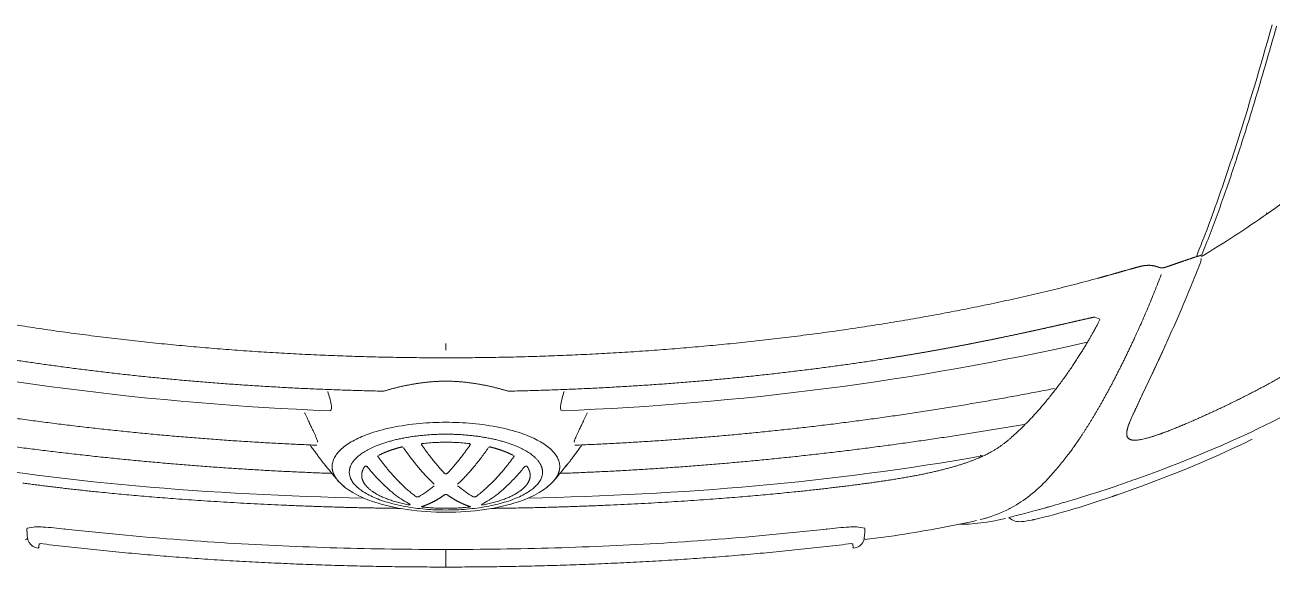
# Model space of a CAD drawing. Extents: x -1439 to 34962, y -872 to 8330.
# Drawn here: x 5454.7 to 5534.8, y 3294.4 to 3329.2 of the extents above; entities that cross this region are included whole.
import ezdxf

# ---------------------------------------------------------------- set-up
doc = ezdxf.new("R2010")
doc.units = 0
doc.layers.get('0').update_dxf_attribs({"color": 9, "lineweight": 9})
doc.layers.add('04', color=9, linetype='Continuous', lineweight=9)

# ---------------------------------------------------------------- blocks, each defined once
blk = doc.blocks.new('p-araba-passat')
for points in [[(0.02189, 0.26896), (0.02046, 0.26892)], [(0.02454, 0.26893), (0.02455, 0.26906)], [(0.02488, 0.26902), (0.02568, 0.26487)], [(0.0148, 0.26132), (0.01216, 0.26159)], [(0.01505, 0.26079), (0.01474, 0.26083)], [(0.01505, 0.26079), (0.01493, 0.2608)], [(0.04795, 0.22106), (0.04794, 0.22106)], [(0.04729, 0.21448), (0.0473, 0.21447)], [(0.04012, 0.1134), (0.04011, 0.1134)], [(0.03978, 0.1061), (0.03979, 0.1061)], [(0.03981, 0.10652), (0.03979, 0.10652)], [(0.03996, 0.10994), (0.03995, 0.10994)], [(0, 0), (0.00066, 0)], [(0.13906, 0), (0.14317, 0)], [(0, 0), (0.00066, 0)], [(0.13906, 0), (0.14317, 0)], [(0.03978, -0.1061), (0.03979, -0.1061)], [(0.03981, -0.10652), (0.03979, -0.10652)], [(0.03996, -0.10994), (0.03995, -0.10994)], [(0.04012, -0.1134), (0.04011, -0.1134)], [(0.04729, -0.21448), (0.0473, -0.21447)], [(0.04795, -0.22106), (0.04794, -0.22106)], [(0.0148, -0.26132), (0.01216, -0.26159)], [(0.01505, -0.26079), (0.01474, -0.26083)], [(0.01505, -0.26079), (0.01493, -0.2608)], [(0.02189, -0.26896), (0.02046, -0.26892)], [(0.02454, -0.26893), (0.02455, -0.26906)], [(0.02488, -0.26902), (0.02568, -0.26487)], [(0.06003, -0.3084), (0.06005, -0.3084)], [(0.03041, -0.34321), (0.03124, -0.34629)], [(0.05497, -0.38502), (0.06213, -0.39145)], [(0.15909, -0.42), (0.16041, -0.41668)]]:
    blk.add_lwpolyline(points)
at = {"flags": 128}
blk.add_lwpolyline([(0.0178, -0.27045), (0.01866, -0.27767), (0.02012, -0.28791)], dxfattribs=at)
for points, degree in [([(0.1852, 0.41823), (0.16938, 0.36001), (0.15742, 0.30072), (0.14801, 0.24103), (0.14113, 0.18098), (0.13652, 0.12074), (0.13428, 0.06035), (0.13427, 0)], 7), ([(0.10032, 0.07463), (0.1047, 0.18805), (0.11918, 0.30113), (0.14427, 0.41184)], 3), ([(0.07817, 0.08285), (0.07997, 0.12717), (0.0829, 0.17145), (0.08698, 0.21564), (0.09221, 0.25972), (0.09857, 0.30364), (0.10604, 0.34738), (0.11458, 0.39091)], 7), ([(0.06008, 0.07326), (0.0616, 0.1161), (0.06416, 0.1589), (0.06773, 0.20164), (0.0723, 0.24428), (0.07783, 0.2868), (0.08427, 0.32919), (0.09154, 0.37143)], 7), ([(0.04428, 0.05292), (0.04627, 0.15049), (0.05416, 0.24806), (0.07133, 0.34417)], 3), ([(0.13373, 0.28261), (0.12795, 0.2458), (0.12292, 0.20696), (0.11882, 0.16663), (0.11573, 0.12503), (0.11373, 0.08264), (0.11286, 0.03996)], 6), ([(0.11286, 0.03995), (0.11373, 0.08264), (0.11573, 0.12503), (0.11882, 0.16663), (0.12292, 0.20696), (0.12795, 0.2458), (0.13373, 0.28261)], 6), ([(0.01829, 0.26865), (0.01798, 0.26905), (0.01777, 0.26957), (0.01776, 0.27031)], 3), ([(0.02488, 0.26902), (0.02448, 0.26908), (0.02398, 0.26911), (0.02344, 0.26911), (0.02289, 0.26908), (0.02237, 0.26903), (0.02189, 0.26896)], 6), ([(0.02335, 0.26908), (0.02335, 0.26908), (0.02335, 0.26908), (0.02335, 0.26908), (0.02335, 0.26908), (0.02335, 0.26908)], 5), ([(0.02454, 0.26906), (0.02453, 0.26903), (0.02453, 0.26901), (0.02453, 0.26898), (0.02452, 0.26895), (0.02452, 0.26893)], 5), ([(0.02454, 0.26906), (0.02453, 0.26902), (0.02453, 0.26897), (0.02452, 0.26893)], 3), ([(0.02484, 0.26903), (0.02484, 0.26901), (0.02484, 0.26899), (0.02484, 0.26898), (0.02483, 0.26896), (0.02483, 0.26895)], 5), ([(0.02483, 0.26895), (0.02484, 0.26897), (0.02484, 0.269), (0.02484, 0.26903)], 3), ([(0.03763, 0.0294), (0.03837, 0.09092), (0.04104, 0.15099), (0.04544, 0.20455), (0.05043, 0.24652), (0.05387, 0.27168)], 5), ([(0, 0), (-0.00001, 0.06532), (0.00242, 0.13062), (0.00707, 0.19584), (0.01509, 0.26067)], 4), ([(0.0125, 0.26139), (0.01238, 0.26145), (0.01216, 0.26134), (0.01205, 0.26199)], 3), ([(0.01255, 0.26134), (0.01255, 0.26135), (0.01254, 0.26136), (0.01253, 0.26137)], 3), ([(0.01474, 0.26083), (0.01469, 0.26084), (0.01464, 0.26085), (0.0146, 0.26087)], 3), ([(0.01463, 0.26086), (0.01467, 0.26085), (0.0147, 0.26084), (0.01474, 0.26083)], 3), ([(0.01474, 0.26083), (0.01477, 0.26083), (0.01482, 0.26082), (0.01488, 0.26081), (0.01496, 0.2608), (0.01505, 0.26079)], 5), ([(0.01474, 0.26083), (0.01485, 0.26082), (0.01495, 0.2608), (0.01505, 0.26079)], 3), ([(0.01482, 0.26131), (0.01481, 0.26131), (0.01481, 0.26131), (0.0148, 0.26132)], 3), ([(0.02439, 0.24467), (0.02431, 0.24468), (0.02444, 0.24469), (0.02469, 0.24469)], 3), ([(0.02469, 0.24469), (0.02444, 0.24469), (0.02431, 0.24468), (0.02439, 0.24467)], 3), ([(0.04794, 0.22107), (0.04794, 0.22107), (0.04794, 0.22107), (0.04794, 0.22107), (0.04794, 0.22107), (0.04795, 0.22107), (0.04795, 0.22107), (0.04795, 0.22107)], 7), ([(0.04799, 0.22155), (0.04799, 0.22155), (0.04799, 0.22155), (0.048, 0.22155)], 3), ([(0.04799, 0.22155), (0.04799, 0.22155), (0.04799, 0.22155), (0.04799, 0.22155), (0.04799, 0.22155), (0.048, 0.22155), (0.048, 0.22155), (0.048, 0.22155)], 7), ([(0.0481, 0.22266), (0.0481, 0.22266), (0.04811, 0.22266), (0.04811, 0.22266)], 3), ([(0.0481, 0.22266), (0.0481, 0.22266), (0.0481, 0.22266), (0.0481, 0.22266), (0.04811, 0.22266), (0.04811, 0.22266), (0.04811, 0.22266), (0.04811, 0.22266)], 7), ([(0.04816, 0.22314), (0.04816, 0.22314), (0.04815, 0.22314), (0.04815, 0.22314)], 3), ([(0.04815, 0.22314), (0.04815, 0.22314), (0.04815, 0.22314), (0.04815, 0.22314), (0.04815, 0.22314), (0.04816, 0.22314), (0.04816, 0.22314), (0.04816, 0.22314)], 7), ([(0.04724, 0.21398), (0.04724, 0.21398), (0.04725, 0.21398), (0.04725, 0.21397)], 3), ([(0.04724, 0.21397), (0.04724, 0.21397), (0.04724, 0.21397), (0.04724, 0.21397), (0.04725, 0.21397), (0.04725, 0.21397), (0.04725, 0.21397), (0.04725, 0.21397)], 7), ([(0.0473, 0.21447), (0.0473, 0.21447), (0.04729, 0.21447), (0.04729, 0.21447)], 3), ([(0.04729, 0.21446), (0.04729, 0.21446), (0.04729, 0.21446), (0.04729, 0.21446), (0.04729, 0.21446), (0.0473, 0.21446), (0.0473, 0.21446), (0.0473, 0.21446)], 7), ([(0.04535, 0.19318), (0.04536, 0.19318), (0.04537, 0.19318)], 2), ([(0.04537, 0.19318), (0.04536, 0.19318), (0.04535, 0.19318)], 2), ([(0.04012, 0.1134), (0.04012, 0.1134), (0.04012, 0.1134), (0.04012, 0.1134), (0.04012, 0.1134), (0.04011, 0.1134), (0.04011, 0.1134), (0.04011, 0.11339)], 7), ([(0.04015, 0.11414), (0.04015, 0.11414), (0.04015, 0.11414), (0.04016, 0.11414)], 3), ([(0.04015, 0.11414), (0.04015, 0.11414), (0.04015, 0.11414), (0.04015, 0.11414), (0.04015, 0.11414), (0.04016, 0.11414), (0.04016, 0.11414), (0.04016, 0.11414)], 7), ([(0.04018, 0.11463), (0.04018, 0.11463), (0.04017, 0.11463), (0.04017, 0.11463)], 3), ([(0.04017, 0.11463), (0.04017, 0.11463), (0.04017, 0.11463), (0.04018, 0.11463), (0.04018, 0.11463), (0.04018, 0.11463), (0.04018, 0.11463), (0.04018, 0.11463)], 7), ([(0.03975, 0.10561), (0.03976, 0.10561), (0.03976, 0.10561), (0.03977, 0.10561)], 3), ([(0.03977, 0.1056), (0.03977, 0.1056), (0.03976, 0.1056), (0.03976, 0.1056), (0.03976, 0.1056), (0.03976, 0.1056), (0.03976, 0.1056), (0.03975, 0.1056)], 7), ([(0.03979, 0.1061), (0.03979, 0.1061), (0.03978, 0.1061), (0.03978, 0.1061)], 3), ([(0.03979, 0.1061), (0.03979, 0.1061), (0.03979, 0.1061), (0.03978, 0.1061), (0.03978, 0.1061), (0.03978, 0.1061), (0.03978, 0.1061), (0.03978, 0.1061)], 7), ([(0.03981, 0.10652), (0.03981, 0.10652), (0.0398, 0.10652), (0.0398, 0.10652), (0.0398, 0.10652), (0.0398, 0.10652), (0.0398, 0.10652), (0.03979, 0.10652)], 7), ([(0.03995, 0.10994), (0.03995, 0.10994), (0.03995, 0.10995), (0.03996, 0.10995), (0.03996, 0.10995), (0.03996, 0.10995), (0.03996, 0.10995), (0.03996, 0.10995)], 7), ([(0.06447, 0.07311), (0.06296, 0.07311), (0.06145, 0.07287), (0.05995, 0.07241), (0.05846, 0.07172), (0.05699, 0.07081), (0.05554, 0.06967), (0.05412, 0.06832), (0.05274, 0.06675), (0.0514, 0.06498)], 9), ([(0.05543, 0.06934), (0.05904, 0.07243), (0.06272, 0.07547), (0.06645, 0.07844)], 3), ([(0.06091, 0.06206), (0.0608, 0.06205), (0.0607, 0.06205), (0.06059, 0.06205)], 3), ([(0.06059, 0.06205), (0.06065, 0.06205), (0.06072, 0.06205), (0.06078, 0.06206), (0.06085, 0.06206), (0.06091, 0.06206)], 5), ([(0.06091, 0.06206), (0.06855, 0.06205), (0.07621, 0.05441), (0.08225, 0.03901), (0.08523, 0.01949), (0.08524, 0)], 5), ([(0.05851, 0.05409), (0.05389, 0.0539), (0.0493, 0.05049), (0.04518, 0.04386), (0.04198, 0.03471), (0.03991, 0.02415)], 5), ([(0.06453, 0.05212), (0.06336, 0.05295), (0.06216, 0.05357), (0.06095, 0.05397), (0.05973, 0.05414), (0.05851, 0.05409)], 5), ([(0.05851, 0.05409), (0.05863, 0.0541), (0.05876, 0.0541), (0.05888, 0.0541)], 3), ([(0.07094, 0.04371), (0.06705, 0.04088), (0.0634, 0.03803), (0.05999, 0.03516), (0.05684, 0.03228), (0.05396, 0.02939)], 5), ([(0.05667, 0.04376), (0.05651, 0.0436), (0.05634, 0.04345), (0.05618, 0.0433)], 3), ([(0.07145, 0.0436), (0.07138, 0.04372), (0.07129, 0.04381), (0.07118, 0.04383), (0.07106, 0.0438), (0.07094, 0.04371)], 5), ([(0.0717, 0.0431), (0.07298, 0.04069), (0.07418, 0.03799), (0.07527, 0.03499), (0.07623, 0.03175), (0.07706, 0.0283)], 5), ([(0.11286, 0.03996), (0.11513, 0.03261), (0.11694, 0.02478), (0.11845, 0.01669), (0.11927, 0.00834), (0.11927, 0)], 5), ([(0.05396, 0.02939), (0.05413, 0.02956), (0.0543, 0.02973), (0.05447, 0.0299)], 3), ([(0.07706, 0.0283), (0.07708, 0.02816), (0.07705, 0.02797), (0.07696, 0.02779), (0.07685, 0.02765), (0.07674, 0.02758)], 5), ([(0.07707, 0.0282), (0.07707, 0.02823), (0.07707, 0.02827), (0.07706, 0.0283)], 3), ([(0.04527, 0.01933), (0.04514, 0.01914), (0.04501, 0.01873), (0.04495, 0.01812), (0.04501, 0.0177), (0.04512, 0.01751)], 5), ([(0.04512, 0.01751), (0.04703, 0.01418), (0.0494, 0.01083), (0.05221, 0.00747)], 3), ([(0.03877, 0.01562), (0.03873, 0.01575), (0.03867, 0.01576), (0.0386, 0.01558), (0.03854, 0.01529), (0.0385, 0.01496)], 5), ([(0.04632, 0.00091), (0.04422, 0.00389), (0.0424, 0.00685), (0.04089, 0.0098), (0.03968, 0.01272), (0.03877, 0.01562)], 5), ([(0.05487, 0.00928), (0.0543, 0.00868), (0.05373, 0.00807), (0.05316, 0.00747)], 3), ([(0.0575, 0.01189), (0.05662, 0.01102), (0.05575, 0.01015), (0.05487, 0.00928)], 3), ([(0.05976, 0.01401), (0.059, 0.0133), (0.05825, 0.0126), (0.0575, 0.01189)], 3), ([(0.07848, 0.01562), (0.07429, 0.01272), (0.07035, 0.0098), (0.06667, 0.00685), (0.06326, 0.00389), (0.06013, 0.00091)], 5), ([(0.07926, 0.01496), (0.07923, 0.01529), (0.0791, 0.01558), (0.0789, 0.01576), (0.07868, 0.01575), (0.07848, 0.01562)], 5), ([(0.07894, 0.01515), (0.07893, 0.01515), (0.07892, 0.01514), (0.07891, 0.01514)], 3), ([(0.00066, 0), (0.00063, 0), (0.00083, 0), (0.0011, 0)], 3), ([(0.00893, 0), (0.00872, 0), (0.00852, 0), (0.00835, 0), (0.00819, 0), (0.00805, 0)], 5), ([(0.03767, 0), (0.03767, 0.00056), (0.03768, 0.00112), (0.03768, 0.00169)], 3), ([(0.04651, 0), (0.04651, 0.00023), (0.04649, 0.00047), (0.04645, 0.00067), (0.04639, 0.00082), (0.04632, 0.00091)], 5), ([(0.06013, 0.00091), (0.06003, 0.00082), (0.05994, 0.00067), (0.05988, 0.00047), (0.05984, 0.00023), (0.05984, 0)], 5), ([(0.08008, 0.00169), (0.08008, 0.00113), (0.08008, 0.00056), (0.08009, 0)], 3), ([(0, 0), (-0.00001, -0.06532), (0.00242, -0.13062), (0.00707, -0.19584), (0.01509, -0.26067)], 4), ([(0.00066, 0), (0.00063, 0), (0.00083, 0), (0.0011, 0)], 3), ([(0.00066, 0), (0.00087, 0), (0.00157, 0), (0.00317, 0), (0.00478, 0), (0.00665, 0)], 5), ([(0.00066, 0), (0.00087, 0), (0.00157, 0), (0.00317, 0), (0.00478, 0), (0.00665, 0)], 5), ([(0.00665, 0), (0.00896, 0), (0.01127, 0)], 2), ([(0.00665, 0), (0.00896, 0), (0.01127, 0)], 2), ([(0.00893, 0), (0.00872, 0), (0.00852, 0), (0.00835, 0), (0.00819, 0), (0.00805, 0)], 5), ([(0.03767, 0), (0.03767, -0.00056), (0.03768, -0.00112), (0.03768, -0.00169)], 3), ([(0.04632, -0.00091), (0.04422, -0.00389), (0.0424, -0.00685), (0.04089, -0.0098), (0.03968, -0.01272), (0.03877, -0.01562)], 5), ([(0.04512, -0.01751), (0.04703, -0.01418), (0.0494, -0.01083), (0.05221, -0.00747)], 3), ([(0.04651, 0), (0.04651, -0.00023), (0.04649, -0.00047), (0.04645, -0.00067), (0.04639, -0.00082), (0.04632, -0.00091)], 5), ([(0.05487, -0.00928), (0.0543, -0.00868), (0.05373, -0.00807), (0.05316, -0.00747)], 3), ([(0.06013, -0.00091), (0.06003, -0.00082), (0.05994, -0.00067), (0.05988, -0.00047), (0.05984, -0.00023), (0.05984, 0)], 5), ([(0.07848, -0.01562), (0.07429, -0.01272), (0.07035, -0.0098), (0.06667, -0.00685), (0.06326, -0.00389), (0.06013, -0.00091)], 5), ([(0.06091, -0.06206), (0.06855, -0.06205), (0.07621, -0.05441), (0.08225, -0.03901), (0.08523, -0.01949), (0.08524, 0)], 5), ([(0.08008, -0.00169), (0.08008, -0.00113), (0.08008, -0.00056), (0.08009, 0)], 3), ([(0.11286, -0.03996), (0.11513, -0.03261), (0.11694, -0.02478), (0.11845, -0.01669), (0.11927, -0.00834), (0.11927, 0)], 5), ([(0.1852, -0.41823), (0.16938, -0.36001), (0.15742, -0.30072), (0.14801, -0.24103), (0.14113, -0.18098), (0.13652, -0.12074), (0.13428, -0.06035), (0.13427, 0)], 7), ([(0.14336, 0), (0.14248, 0), (0.14161, 0), (0.14075, 0), (0.1399, 0), (0.13906, 0)], 5), ([(0.14336, 0), (0.14248, 0), (0.14161, 0), (0.14075, 0), (0.1399, 0), (0.13906, 0)], 5), ([(0.03877, -0.01562), (0.03873, -0.01575), (0.03867, -0.01576), (0.0386, -0.01558), (0.03854, -0.01529), (0.0385, -0.01496)], 5), ([(0.0575, -0.01189), (0.05662, -0.01102), (0.05575, -0.01015), (0.05487, -0.00928)], 3), ([(0.05976, -0.01401), (0.059, -0.0133), (0.05825, -0.0126), (0.0575, -0.01189)], 3), ([(0.07926, -0.01496), (0.07923, -0.01529), (0.0791, -0.01558), (0.0789, -0.01576), (0.07868, -0.01575), (0.07848, -0.01562)], 5), ([(0.07894, -0.01515), (0.07893, -0.01515), (0.07892, -0.01514), (0.07891, -0.01514)], 3), ([(0.04527, -0.01933), (0.04514, -0.01914), (0.04501, -0.01873), (0.04495, -0.01812), (0.04501, -0.0177), (0.04512, -0.01751)], 5), ([(0.03763, -0.0294), (0.03837, -0.09092), (0.04104, -0.15099), (0.04544, -0.20455), (0.05043, -0.24652), (0.05387, -0.27168)], 5), ([(0.05851, -0.05409), (0.05389, -0.0539), (0.0493, -0.05049), (0.04518, -0.04386), (0.04198, -0.03471), (0.03991, -0.02415)], 5), ([(0.07094, -0.04371), (0.06705, -0.04089), (0.0634, -0.03803), (0.05999, -0.03516), (0.05684, -0.03228), (0.05396, -0.02939)], 5), ([(0.05396, -0.02939), (0.05413, -0.02956), (0.0543, -0.02973), (0.05447, -0.0299)], 3), ([(0.0717, -0.0431), (0.07298, -0.04069), (0.07418, -0.03799), (0.07527, -0.03499), (0.07623, -0.03175), (0.07706, -0.0283)], 5), ([(0.07706, -0.0283), (0.07708, -0.02816), (0.07705, -0.02797), (0.07696, -0.02779), (0.07685, -0.02765), (0.07674, -0.02758)], 5), ([(0.07707, -0.0282), (0.07707, -0.02823), (0.07707, -0.02827), (0.07706, -0.0283)], 3), ([(0.11286, -0.03995), (0.11373, -0.08264), (0.11573, -0.12503), (0.11882, -0.16663), (0.12292, -0.20696), (0.12795, -0.2458), (0.13373, -0.28261)], 6), ([(0.13373, -0.28261), (0.12795, -0.2458), (0.12292, -0.20696), (0.11882, -0.16663), (0.11573, -0.12503), (0.11373, -0.08264), (0.11286, -0.03996)], 6), ([(0.05667, -0.04376), (0.05651, -0.0436), (0.05634, -0.04345), (0.05618, -0.0433)], 3), ([(0.07145, -0.0436), (0.07138, -0.04372), (0.07129, -0.04381), (0.07118, -0.04383), (0.07106, -0.0438), (0.07094, -0.04371)], 5), ([(0.04428, -0.05292), (0.04627, -0.15049), (0.05416, -0.24806), (0.07133, -0.34417)], 3), ([(0.06453, -0.05212), (0.06336, -0.05295), (0.06216, -0.05357), (0.06095, -0.05397), (0.05973, -0.05414), (0.05851, -0.05409)], 5), ([(0.05851, -0.05409), (0.05863, -0.0541), (0.05876, -0.0541), (0.05888, -0.0541)], 3), ([(0.06091, -0.06206), (0.0608, -0.06205), (0.0607, -0.06205), (0.06059, -0.06205)], 3), ([(0.06059, -0.06205), (0.06065, -0.06205), (0.06072, -0.06205), (0.06078, -0.06206), (0.06085, -0.06206), (0.06091, -0.06206)], 5), ([(0.06447, -0.07311), (0.06296, -0.07311), (0.06145, -0.07287), (0.05995, -0.07241), (0.05846, -0.07172), (0.05699, -0.07081), (0.05554, -0.06967), (0.05412, -0.06832), (0.05274, -0.06675), (0.0514, -0.06498)], 9), ([(0.05543, -0.06934), (0.05904, -0.07243), (0.06272, -0.07547), (0.06645, -0.07844)], 3), ([(0.06008, -0.07326), (0.0616, -0.1161), (0.06416, -0.1589), (0.06773, -0.20164), (0.0723, -0.24428), (0.07783, -0.2868), (0.08427, -0.32919), (0.09154, -0.37143)], 7), ([(0.10032, -0.07463), (0.1047, -0.18805), (0.11918, -0.30113), (0.14427, -0.41184)], 3), ([(0.07817, -0.08285), (0.07997, -0.12717), (0.0829, -0.17145), (0.08698, -0.21564), (0.09221, -0.25972), (0.09857, -0.30364), (0.10604, -0.34738), (0.11458, -0.39091)], 7), ([(0.03977, -0.1056), (0.03977, -0.1056), (0.03976, -0.1056), (0.03976, -0.1056), (0.03976, -0.1056), (0.03976, -0.1056), (0.03976, -0.1056), (0.03975, -0.1056)], 7), ([(0.03975, -0.10561), (0.03976, -0.10561), (0.03976, -0.10561), (0.03977, -0.10561)], 3), ([(0.03979, -0.1061), (0.03979, -0.1061), (0.03978, -0.1061), (0.03978, -0.1061)], 3), ([(0.03979, -0.1061), (0.03979, -0.1061), (0.03979, -0.1061), (0.03978, -0.1061), (0.03978, -0.1061), (0.03978, -0.1061), (0.03978, -0.1061), (0.03978, -0.1061)], 7), ([(0.03981, -0.10652), (0.03981, -0.10652), (0.0398, -0.10652), (0.0398, -0.10652), (0.0398, -0.10652), (0.0398, -0.10652), (0.0398, -0.10652), (0.03979, -0.10652)], 7), ([(0.03995, -0.10994), (0.03995, -0.10995), (0.03995, -0.10995), (0.03996, -0.10995), (0.03996, -0.10995), (0.03996, -0.10995), (0.03996, -0.10995), (0.03996, -0.10995)], 7), ([(0.04012, -0.1134), (0.04012, -0.1134), (0.04012, -0.1134), (0.04012, -0.1134), (0.04012, -0.1134), (0.04011, -0.1134), (0.04011, -0.1134), (0.04011, -0.1134)], 7), ([(0.04015, -0.11414), (0.04015, -0.11414), (0.04015, -0.11414), (0.04016, -0.11414)], 3), ([(0.04015, -0.11414), (0.04015, -0.11414), (0.04015, -0.11414), (0.04015, -0.11414), (0.04015, -0.11414), (0.04016, -0.11414), (0.04016, -0.11414), (0.04016, -0.11414)], 7), ([(0.04018, -0.11463), (0.04018, -0.11463), (0.04017, -0.11463), (0.04017, -0.11463)], 3), ([(0.04017, -0.11463), (0.04017, -0.11463), (0.04017, -0.11463), (0.04018, -0.11463), (0.04018, -0.11463), (0.04018, -0.11463), (0.04018, -0.11463), (0.04018, -0.11463)], 7), ([(0.04535, -0.19318), (0.04536, -0.19318), (0.04537, -0.19318)], 2), ([(0.04537, -0.19318), (0.04536, -0.19318), (0.04535, -0.19318)], 2), ([(0.04724, -0.21398), (0.04724, -0.21398), (0.04725, -0.21398), (0.04725, -0.21397)], 3), ([(0.04724, -0.21397), (0.04724, -0.21397), (0.04724, -0.21397), (0.04724, -0.21397), (0.04725, -0.21397), (0.04725, -0.21397), (0.04725, -0.21397), (0.04725, -0.21397)], 7), ([(0.04729, -0.21446), (0.04729, -0.21446), (0.04729, -0.21446), (0.04729, -0.21446), (0.04729, -0.21446), (0.0473, -0.21446), (0.0473, -0.21446), (0.0473, -0.21446)], 7), ([(0.0473, -0.21447), (0.0473, -0.21447), (0.04729, -0.21447), (0.04729, -0.21447)], 3), ([(0.04794, -0.22107), (0.04794, -0.22107), (0.04794, -0.22107), (0.04794, -0.22107), (0.04794, -0.22107), (0.04795, -0.22107), (0.04795, -0.22107), (0.04795, -0.22107)], 7), ([(0.04799, -0.22155), (0.04799, -0.22155), (0.04799, -0.22155), (0.048, -0.22155)], 3), ([(0.04799, -0.22155), (0.04799, -0.22155), (0.04799, -0.22155), (0.04799, -0.22155), (0.04799, -0.22155), (0.048, -0.22155), (0.048, -0.22155), (0.048, -0.22155)], 7), ([(0.0481, -0.22266), (0.0481, -0.22266), (0.04811, -0.22266), (0.04811, -0.22266)], 3), ([(0.0481, -0.22266), (0.0481, -0.22266), (0.0481, -0.22266), (0.0481, -0.22266), (0.04811, -0.22266), (0.04811, -0.22266), (0.04811, -0.22266), (0.04811, -0.22266)], 7), ([(0.04816, -0.22314), (0.04816, -0.22314), (0.04815, -0.22314), (0.04815, -0.22314)], 3), ([(0.04815, -0.22314), (0.04815, -0.22314), (0.04815, -0.22314), (0.04815, -0.22314), (0.04815, -0.22314), (0.04816, -0.22314), (0.04816, -0.22314), (0.04816, -0.22314)], 7), ([(0.02439, -0.24467), (0.02431, -0.24468), (0.02444, -0.24469), (0.02469, -0.24469)], 3), ([(0.02469, -0.24469), (0.02444, -0.24469), (0.02431, -0.24468), (0.02439, -0.24467)], 3), ([(0.0125, -0.26139), (0.01238, -0.26145), (0.01216, -0.26134), (0.01205, -0.26199)], 3), ([(0.01255, -0.26134), (0.01255, -0.26135), (0.01254, -0.26136), (0.01253, -0.26137)], 3), ([(0.01474, -0.26083), (0.01469, -0.26084), (0.01464, -0.26085), (0.0146, -0.26087)], 3), ([(0.01463, -0.26086), (0.01467, -0.26085), (0.0147, -0.26084), (0.01474, -0.26083)], 3), ([(0.01474, -0.26083), (0.01477, -0.26083), (0.01482, -0.26082), (0.01488, -0.26081), (0.01496, -0.2608), (0.01505, -0.26079)], 5), ([(0.01474, -0.26083), (0.01485, -0.26082), (0.01495, -0.2608), (0.01505, -0.26079)], 3), ([(0.01482, -0.26131), (0.01481, -0.26131), (0.01481, -0.26131), (0.0148, -0.26132)], 3), ([(0.01829, -0.26865), (0.01798, -0.26905), (0.01777, -0.26957), (0.01776, -0.27031)], 3), ([(0.02488, -0.26902), (0.02448, -0.26908), (0.02398, -0.26911), (0.02344, -0.26911), (0.02289, -0.26908), (0.02237, -0.26903), (0.02189, -0.26896)], 6), ([(0.02335, -0.26908), (0.02335, -0.26908), (0.02335, -0.26908), (0.02335, -0.26908), (0.02335, -0.26908), (0.02335, -0.26908)], 5), ([(0.02454, -0.26906), (0.02453, -0.26903), (0.02453, -0.26901), (0.02453, -0.26898), (0.02452, -0.26895), (0.02452, -0.26893)], 5), ([(0.02454, -0.26906), (0.02453, -0.26902), (0.02453, -0.26897), (0.02452, -0.26893)], 3), ([(0.02484, -0.26903), (0.02484, -0.26901), (0.02484, -0.26899), (0.02484, -0.26898), (0.02483, -0.26896), (0.02483, -0.26895)], 5), ([(0.02483, -0.26895), (0.02484, -0.26897), (0.02484, -0.269), (0.02484, -0.26903)], 3), ([(0.05388, -0.27168), (0.05681, -0.2931), (0.05997, -0.31251), (0.06455, -0.33103), (0.06944, -0.34553), (0.07535, -0.35415), (0.08261, -0.36253)], 6), ([(0.0201, -0.28791), (0.02283, -0.30563), (0.02597, -0.32336), (0.02982, -0.34068)], 3), ([(0.13373, -0.28261), (0.13491, -0.29008), (0.13613, -0.29755), (0.13739, -0.30498), (0.13869, -0.31239), (0.14003, -0.31977)], 5), ([(0.05993, -0.30784), (0.05993, -0.30784), (0.05992, -0.30784), (0.05992, -0.30784), (0.05992, -0.30784), (0.05991, -0.30785)], 5), ([(0.05992, -0.30786), (0.05992, -0.30786), (0.05993, -0.30785), (0.05993, -0.30785)], 3), ([(0.06004, -0.30835), (0.06003, -0.30835), (0.06003, -0.30835), (0.06003, -0.30835), (0.06002, -0.30835), (0.06002, -0.30835)], 5), ([(0.06004, -0.30836), (0.06003, -0.30836), (0.06003, -0.30836), (0.06002, -0.30836)], 3), ([(0.14969, -0.36835), (0.1476, -0.35861), (0.14559, -0.34891), (0.14366, -0.33923), (0.14181, -0.32952), (0.14003, -0.31977)], 5), ([(0.14003, -0.31977), (0.1413, -0.32673), (0.14261, -0.33368), (0.14395, -0.34061), (0.14533, -0.34753), (0.14674, -0.35446), (0.1482, -0.36139), (0.14969, -0.36835)], 7), ([(0.06356, -0.32304), (0.06355, -0.32304), (0.06355, -0.32305), (0.06354, -0.32305), (0.06353, -0.32305)], 4), ([(0.02727, -0.32866), (0.02754, -0.33853), (0.02844, -0.34819), (0.03124, -0.35939)], 3), ([(0.03137, -0.34655), (0.03131, -0.34647), (0.03126, -0.34636), (0.03122, -0.34625), (0.0312, -0.34613), (0.03117, -0.34601)], 5), ([(0.03137, -0.34655), (0.03131, -0.34647), (0.03126, -0.34636), (0.03122, -0.34625), (0.0312, -0.34613), (0.03117, -0.34601)], 5), ([(0.03124, -0.34629), (0.03276, -0.35158), (0.0348, -0.35684), (0.03756, -0.36212)], 3), ([(0.03179, -0.36162), (0.02948, -0.3642), (0.02888, -0.36692), (0.02916, -0.36964)], 3), ([(0.03183, -0.36145), (0.03197, -0.36204), (0.03211, -0.36263), (0.03224, -0.36322)], 3), ([(0.03224, -0.36322), (0.03426, -0.37136), (0.03642, -0.37947), (0.03872, -0.38754)], 3), ([(0.03787, -0.36243), (0.03771, -0.36235), (0.03758, -0.36222), (0.0375, -0.36204), (0.03746, -0.36183), (0.03743, -0.36163)], 5), ([(0.03787, -0.36243), (0.03771, -0.36235), (0.03758, -0.36222), (0.0375, -0.36204), (0.03746, -0.36183), (0.03743, -0.36163)], 5), ([(0.03756, -0.36212), (0.04159, -0.3698), (0.04717, -0.37748), (0.05497, -0.38502)], 3), ([(0.08261, -0.36253), (0.09055, -0.37173), (0.10508, -0.38653), (0.1248, -0.40117), (0.14478, -0.41251), (0.15238, -0.41665)], 5), ([(0.14969, -0.36835), (0.15102, -0.3746), (0.15239, -0.38086), (0.15378, -0.38714), (0.15519, -0.39343), (0.15662, -0.39974), (0.15806, -0.40605), (0.1595, -0.41236)], 7), ([(0.1595, -0.41236), (0.15749, -0.40353), (0.15547, -0.39469), (0.15349, -0.38587), (0.15156, -0.3771), (0.14969, -0.36835)], 5), ([(0.02916, -0.36963), (0.02932, -0.37197), (0.02971, -0.37444), (0.03029, -0.377)], 3), ([(0.03016, -0.37636), (0.03021, -0.37665), (0.03028, -0.37694), (0.03034, -0.37723), (0.03041, -0.37752), (0.03048, -0.3778), (0.03055, -0.37808)], 6), ([(0.03022, -0.37662), (0.03032, -0.37711), (0.03044, -0.37759), (0.03055, -0.37808)], 3), ([(0.03034, -0.37723), (0.03432, -0.39457), (0.03985, -0.4121), (0.0457, -0.42932)], 3), ([(0.0547, -0.38423), (0.05469, -0.38422), (0.05469, -0.38421), (0.05468, -0.38421)], 3), ([(0.14624, -0.44192), (0.12905, -0.43395), (0.11286, -0.42571), (0.09769, -0.41724), (0.08386, -0.4085), (0.07202, -0.39951)], 5), ([(0.1595, -0.41236), (0.15964, -0.41299), (0.15978, -0.41361), (0.15992, -0.41424), (0.16006, -0.41486), (0.16018, -0.41547), (0.1603, -0.41608), (0.16041, -0.41668)], 7), ([(0.1852, -0.41823), (0.18529, -0.41856), (0.18538, -0.41889), (0.18547, -0.41922)], 3), ([(0.18547, -0.41922), (0.18538, -0.41889), (0.18529, -0.41856), (0.1852, -0.41823)], 3), ([(0.19234, -0.4438), (0.191, -0.43886), (0.18958, -0.43398), (0.18819, -0.42904), (0.18681, -0.42414), (0.18547, -0.41922)], 5), ([(0.04524, -0.4278), (0.04547, -0.42867), (0.04574, -0.42951), (0.04604, -0.43032), (0.04638, -0.43106)], 4), ([(0.04638, -0.43106), (0.04607, -0.43037), (0.04578, -0.42962), (0.04552, -0.42884), (0.0453, -0.42804)], 4), ([(0.0457, -0.42934), (0.05602, -0.45951), (0.06803, -0.4891), (0.08196, -0.5178)], 3), ([(0.09153, -0.47426), (0.08578, -0.46065), (0.08103, -0.44837), (0.07901, -0.43953), (0.07982, -0.43527), (0.08373, -0.43522), (0.09041, -0.43783), (0.09787, -0.44126)], 7), ([(0.14584, -0.46368), (0.13846, -0.46036), (0.13125, -0.45704), (0.12419, -0.45373), (0.11731, -0.45044), (0.1106, -0.44721), (0.10411, -0.44412), (0.09787, -0.44126)], 7), ([(0.19276, -0.45652), (0.19349, -0.45429), (0.19406, -0.45155), (0.19363, -0.44858), (0.19297, -0.44609), (0.19234, -0.4438)], 5), ([(0.19282, -0.46344), (0.19222, -0.4617), (0.19181, -0.46023), (0.19177, -0.45939), (0.19217, -0.45834), (0.19276, -0.45652)], 5), ([(0.19282, -0.46344), (0.19412, -0.46718), (0.1954, -0.47091), (0.19668, -0.47462), (0.19793, -0.4783), (0.19915, -0.48196)], 5), ([(0.15917, -0.59572), (0.14305, -0.57291), (0.12818, -0.54906), (0.11466, -0.52475), (0.10237, -0.49987), (0.09153, -0.47426)], 5), ([(0.19487, -0.48446), (0.19578, -0.48482), (0.19688, -0.48507), (0.19793, -0.48514)], 3), ([(0.19487, -0.48446), (0.19578, -0.48482), (0.19688, -0.48507), (0.19793, -0.48514)], 3), ([(0.20035, -0.4855), (0.19978, -0.48457), (0.19962, -0.48374), (0.19946, -0.48287), (0.19915, -0.48196)], 4), ([(0.19915, -0.48196), (0.1994, -0.48269), (0.19955, -0.48339), (0.19968, -0.48407), (0.19989, -0.48476), (0.20035, -0.4855)], 5), ([(0.19921, -0.48522), (0.20789, -0.49952), (0.21699, -0.51364), (0.22663, -0.5274)], 3), ([(0.22718, -0.5268), (0.22672, -0.52719), (0.22649, -0.52744), (0.22652, -0.52752), (0.22681, -0.52741), (0.22728, -0.52715)], 5), ([(0.22663, -0.5274), (0.24505, -0.55373), (0.2652, -0.57894), (0.28701, -0.60266)], 3)]:
    blk.add_open_spline(points, degree=degree)
for points, degree, knots in [([(0.01204, 0.26193), (0.01263, 0.2648), (0.01575, 0.26829), (0.01732, 0.26861), (0.02046, 0.26892)], 3, [0, 0, 0, 0, 0.310999, 1, 1, 1, 1]), ([(0.02568, 0.26487), (0.02571, 0.26425), (0.02576, 0.26303), (0.02575, 0.26097), (0.02563, 0.2573), (0.02519, 0.25179), (0.02466, 0.24705), (0.02439, 0.24467)], 3, [0, 0, 0, 0, 0.108559, 0.217149, 0.325774, 0.662592, 1, 1, 1, 1]), ([(0.01474, 0.26083), (0.01481, 0.26082), (0.01488, 0.26081), (0.01503, 0.26079), (0.01505, 0.26079)], 3, [0, 0, 0, 0, 0.872199, 1, 1, 1, 1]), ([(0.0148, 0.26132), (0.0148, 0.26132), (0.0148, 0.26132), (0.0148, 0.26132), (0.0148, 0.26132), (0.0148, 0.26132), (0.0148, 0.26132), (0.0148, 0.26132), (0.0148, 0.26132), (0.0148, 0.26132), (0.0148, 0.26132), (0.0148, 0.26132), (0.0148, 0.26132), (0.0148, 0.26132), (0.0148, 0.26132)], 7, [0, 0, 0, 0, 0, 0, 0, 0, 1, 1, 1, 1, 1, 1, 1, 1.000001, 1.000001, 1.000001, 1.000001, 1.000001, 1.000001, 1.000001, 1.000001]), ([(0.02439, 0.24467), (0.02314, 0.23306), (0.02065, 0.20985), (0.01772, 0.17495), (0.01533, 0.14001), (0.0135, 0.10503), (0.01221, 0.07004), (0.01141, 0.03502), (0.01132, 0.01167), (0.01127, 0)], 3, [0, 0, 0, 0, 0.142857, 0.285716, 0.428572, 0.571428, 0.714286, 0.857143, 1, 1, 1, 1]), ([(0.08015, 0.0825), (0.08027, 0.08246), (0.08053, 0.08238), (0.08141, 0.08266), (0.08254, 0.08309), (0.08398, 0.08371), (0.08567, 0.08448), (0.08761, 0.08539), (0.08979, 0.08642), (0.09236, 0.08764), (0.09534, 0.08905), (0.09764, 0.09013), (0.0989, 0.09072), (0.09901, 0.09077)], 3, [0, 0, 0, 0, 0.039438, 0.090358, 0.153748, 0.230034, 0.318741, 0.419315, 0.53112, 0.653483, 0.811857, 0.982329, 1, 1, 1, 1]), ([(0.06436, 0.07675), (0.06477, 0.07709), (0.06568, 0.07783), (0.06722, 0.07906), (0.06901, 0.08045), (0.07105, 0.082), (0.07328, 0.08365), (0.07571, 0.0854), (0.07741, 0.0866), (0.07831, 0.08722)], 3, [0, 0, 0, 0, 0.0971, 0.210163, 0.343668, 0.490565, 0.648748, 0.815893, 1, 1, 1, 1]), ([(0.06447, 0.07311), (0.06544, 0.07303), (0.06738, 0.07288), (0.07026, 0.0717), (0.07309, 0.06982), (0.07581, 0.06719), (0.07842, 0.06387), (0.08089, 0.05988), (0.08318, 0.05526), (0.08634, 0.04742), (0.08981, 0.03501), (0.09196, 0.02038), (0.0928, 0.00854), (0.09288, 0.00285), (0.09292, 0)], 3, [0, 0, 0, 0, 0.065121, 0.130239, 0.195358, 0.260477, 0.325596, 0.390715, 0.455833, 0.520952, 0.686022, 0.851093, 0.925545, 1, 1, 1, 1]), ([(0.11268, 0.07587), (0.10984, 0.07499), (0.10637, 0.07398), (0.10248, 0.07346), (0.10115, 0.07352), (0.10052, 0.07393), (0.10041, 0.07419), (0.10035, 0.07432)], 3, [0, 0, 0, 0, 0.629906, 0.769554, 0.908255, 0.954159, 1, 1, 1, 1]), ([(0.03513, 0), (0.03506, 0.01692), (0.03958, 0.04671), (0.04962, 0.0643), (0.05542, 0.06933)], 3, [0, 0, 0, 0, 0.563624, 1, 1, 1, 1]), ([(0.05688, 0.0612), (0.05603, 0.06076), (0.05431, 0.05988), (0.05182, 0.05767), (0.04944, 0.05484), (0.04719, 0.05136), (0.0451, 0.04729), (0.04319, 0.04266), (0.04149, 0.03753), (0.04002, 0.03197), (0.03879, 0.02603), (0.03781, 0.01979), (0.03711, 0.01333), (0.03667, 0.0067), (0.03662, 0.00223), (0.03659, 0)], 3, [0, 0, 0, 0, 0.076916, 0.15384, 0.230769, 0.307699, 0.38463, 0.46156, 0.538491, 0.615421, 0.692351, 0.769277, 0.846198, 0.923107, 1, 1, 1, 1]), ([(0.06059, 0.06205), (0.05997, 0.062), (0.05873, 0.0619), (0.0575, 0.06143), (0.05688, 0.0612)], 3, [0, 0, 0, 0, 0.499963, 1, 1, 1, 1]), ([(0.04034, 0.02315), (0.04118, 0.02466), (0.04286, 0.0277), (0.0461, 0.03229), (0.04986, 0.03689), (0.05419, 0.04149), (0.05902, 0.04608), (0.0627, 0.04911), (0.06453, 0.05063)], 3, [0, 0, 0, 0, 0.166656, 0.333333, 0.500018, 0.666718, 0.833397, 1, 1, 1, 1]), ([(0.06471, 0.05134), (0.06466, 0.05112), (0.06457, 0.05067), (0.06434, 0.05042), (0.06423, 0.05029)], 3, [0, 0, 0, 0, 0.490904, 1, 1, 1, 1]), ([(0.06453, 0.05212), (0.0646, 0.05203), (0.06473, 0.05187), (0.06472, 0.05151), (0.06471, 0.05134)], 3, [0, 0, 0, 0, 0.529364, 1, 1, 1, 1]), ([(0.07094, 0.04371), (0.07103, 0.04376), (0.07124, 0.04386), (0.07138, 0.04369), (0.07145, 0.0436)], 3, [0, 0, 0, 0, 0.471636, 1, 1, 1, 1]), ([(0.03981, 0.02305), (0.03982, 0.02322), (0.03982, 0.02357), (0.03988, 0.02395), (0.03991, 0.02415)], 3, [0, 0, 0, 0, 0.470583, 1, 1, 1, 1]), ([(0.04527, 0.01933), (0.04591, 0.02018), (0.04714, 0.02181), (0.04852, 0.02345), (0.04918, 0.02423)], 3, [0, 0, 0, 0, 0.520719, 1, 1, 1, 1]), ([(0.04918, 0.02423), (0.04991, 0.02507), (0.05142, 0.02679), (0.0531, 0.02851), (0.05396, 0.02939)], 3, [0, 0, 0, 0, 0.486786, 1, 1, 1, 1]), ([(0.07646, 0.02719), (0.07439, 0.02572), (0.07025, 0.0228), (0.06658, 0.01983), (0.06476, 0.01835)], 3, [0, 0, 0, 0, 0.501941, 1, 1, 1, 1]), ([(0.03999, 0.02275), (0.03995, 0.0227), (0.03985, 0.02259), (0.03983, 0.0229), (0.03981, 0.02305)], 3, [0, 0, 0, 0, 0.509183, 1, 1, 1, 1]), ([(0.04512, 0.01751), (0.04508, 0.0176), (0.04501, 0.01778), (0.04501, 0.0181), (0.04501, 0.01826)], 3, [0, 0, 0, 0, 0.524115, 1, 1, 1, 1]), ([(0.06476, 0.01835), (0.06387, 0.01762), (0.06215, 0.01617), (0.06054, 0.01472), (0.05976, 0.01401)], 3, [0, 0, 0, 0, 0.511616, 1, 1, 1, 1]), ([(0.03768, 0.00169), (0.0377, 0.00288), (0.03775, 0.00526), (0.03788, 0.00761), (0.03795, 0.00879)], 3, [0, 0, 0, 0, 0.499882, 1, 1, 1, 1]), ([(0.03795, 0.00879), (0.03803, 0.00983), (0.03817, 0.01191), (0.03839, 0.01394), (0.0385, 0.01496)], 3, [0, 0, 0, 0, 0.499942, 1, 1, 1, 1]), ([(0.03861, 0.01555), (0.03864, 0.01562), (0.0387, 0.01576), (0.03875, 0.01566), (0.03877, 0.01562)], 3, [0, 0, 0, 0, 0.515181, 1, 1, 1, 1]), ([(0.07893, 0.01564), (0.07901, 0.01557), (0.07917, 0.01542), (0.07923, 0.01512), (0.07926, 0.01496)], 3, [0, 0, 0, 0, 0.475294, 1, 1, 1, 1]), ([(0.07926, 0.01496), (0.07941, 0.01354), (0.07971, 0.01071), (0.07986, 0.0078), (0.07994, 0.00635)], 3, [0, 0, 0, 0, 0.500084, 1, 1, 1, 1]), ([(0, 0), (0, 0), (0, 0), (0, 0), (0, 0), (0, 0), (0, 0), (0, 0), (0, 0), (0, 0), (0, 0)], 5, [0, 0, 0, 0, 0, 0, 1, 1, 1, 1, 1, 1, 1, 1, 1, 1, 1]), ([(0.04632, 0.00091), (0.04636, 0.00084), (0.04643, 0.00072), (0.04647, 0.0005), (0.04648, 0.00041)], 3, [0, 0, 0, 0, 0.569659, 1, 1, 1, 1]), ([(0.05989, 0.00041), (0.05991, 0.0005), (0.05997, 0.00072), (0.06007, 0.00084), (0.06013, 0.00091)], 3, [0, 0, 0, 0, 0.43034, 1, 1, 1, 1]), ([(0.07994, 0.00635), (0.07998, 0.00557), (0.08004, 0.00402), (0.08006, 0.00247), (0.08008, 0.00169)], 3, [0, 0, 0, 0, 0.500083, 1, 1, 1, 1]), ([(0, 0), (0, 0), (0, 0), (0, 0), (0, 0), (0, 0), (0, 0), (0, 0), (0, 0), (0, 0), (0, 0)], 5, [0, 0, 0, 0, 0, 0, 1, 1, 1, 1, 1, 1, 1, 1, 1, 1, 1]), ([(0.02439, -0.24467), (0.02314, -0.23307), (0.02065, -0.20985), (0.01772, -0.17495), (0.01533, -0.14001), (0.0135, -0.10503), (0.01221, -0.07004), (0.01141, -0.03502), (0.01132, -0.01167), (0.01127, 0)], 3, [0, 0, 0, 0, 0.142857, 0.285716, 0.428572, 0.571428, 0.714286, 0.857143, 1, 1, 1, 1]), ([(0.03513, 0), (0.03506, -0.01692), (0.03958, -0.04671), (0.04962, -0.0643), (0.05542, -0.06933)], 3, [0, 0, 0, 0, 0.563624, 1, 1, 1, 1]), ([(0.05688, -0.0612), (0.05603, -0.06076), (0.05431, -0.05988), (0.05182, -0.05767), (0.04944, -0.05484), (0.04719, -0.05136), (0.0451, -0.04729), (0.04319, -0.04266), (0.04149, -0.03753), (0.04002, -0.03197), (0.03879, -0.02603), (0.03781, -0.01979), (0.03711, -0.01333), (0.03667, -0.0067), (0.03662, -0.00223), (0.03659, 0)], 3, [0, 0, 0, 0, 0.076916, 0.15384, 0.230769, 0.307699, 0.38463, 0.46156, 0.538491, 0.615421, 0.692351, 0.769277, 0.846198, 0.923107, 1, 1, 1, 1]), ([(0.03768, -0.00169), (0.0377, -0.00288), (0.03775, -0.00526), (0.03788, -0.00761), (0.03795, -0.00879)], 3, [0, 0, 0, 0, 0.499882, 1, 1, 1, 1]), ([(0.04632, -0.00091), (0.04636, -0.00084), (0.04643, -0.00072), (0.04647, -0.0005), (0.04648, -0.00041)], 3, [0, 0, 0, 0, 0.569659, 1, 1, 1, 1]), ([(0.05989, -0.00041), (0.05991, -0.0005), (0.05997, -0.00072), (0.06007, -0.00084), (0.06013, -0.00091)], 3, [0, 0, 0, 0, 0.43034, 1, 1, 1, 1]), ([(0.06447, -0.07311), (0.06544, -0.07303), (0.06738, -0.07288), (0.07026, -0.0717), (0.07309, -0.06982), (0.07581, -0.06719), (0.07842, -0.06387), (0.08089, -0.05988), (0.08318, -0.05526), (0.08634, -0.04742), (0.08981, -0.03501), (0.09196, -0.02038), (0.0928, -0.00854), (0.09288, -0.00285), (0.09292, 0)], 3, [0, 0, 0, 0, 0.065121, 0.130239, 0.195358, 0.260477, 0.325596, 0.390715, 0.455833, 0.520952, 0.686022, 0.851093, 0.925545, 1, 1, 1, 1]), ([(0.07926, -0.01496), (0.07941, -0.01354), (0.07971, -0.01071), (0.07986, -0.0078), (0.07994, -0.00635)], 3, [0, 0, 0, 0, 0.500084, 1, 1, 1, 1]), ([(0.07994, -0.00635), (0.07998, -0.00557), (0.08004, -0.00402), (0.08006, -0.00247), (0.08008, -0.00169)], 3, [0, 0, 0, 0, 0.500083, 1, 1, 1, 1]), ([(0.03795, -0.00879), (0.03803, -0.00983), (0.03817, -0.01191), (0.03839, -0.01394), (0.0385, -0.01496)], 3, [0, 0, 0, 0, 0.499942, 1, 1, 1, 1]), ([(0.03861, -0.01555), (0.03864, -0.01562), (0.0387, -0.01576), (0.03875, -0.01566), (0.03877, -0.01562)], 3, [0, 0, 0, 0, 0.515181, 1, 1, 1, 1]), ([(0.06476, -0.01835), (0.06387, -0.01762), (0.06215, -0.01617), (0.06054, -0.01472), (0.05976, -0.01401)], 3, [0, 0, 0, 0, 0.511616, 1, 1, 1, 1]), ([(0.07893, -0.01564), (0.07901, -0.01557), (0.07917, -0.01542), (0.07923, -0.01512), (0.07926, -0.01496)], 3, [0, 0, 0, 0, 0.475294, 1, 1, 1, 1]), ([(0.03999, -0.02275), (0.03995, -0.0227), (0.03985, -0.02259), (0.03983, -0.0229), (0.03981, -0.02305)], 3, [0, 0, 0, 0, 0.509183, 1, 1, 1, 1]), ([(0.03981, -0.02305), (0.03982, -0.02322), (0.03982, -0.02357), (0.03988, -0.02395), (0.03991, -0.02415)], 3, [0, 0, 0, 0, 0.470583, 1, 1, 1, 1]), ([(0.04034, -0.02315), (0.04118, -0.02466), (0.04286, -0.0277), (0.0461, -0.03229), (0.04986, -0.03689), (0.05419, -0.04149), (0.05902, -0.04608), (0.0627, -0.04911), (0.06453, -0.05063)], 3, [0, 0, 0, 0, 0.166656, 0.333333, 0.500018, 0.666718, 0.833397, 1, 1, 1, 1]), ([(0.04512, -0.01751), (0.04508, -0.0176), (0.04501, -0.01778), (0.04501, -0.0181), (0.04501, -0.01826)], 3, [0, 0, 0, 0, 0.524115, 1, 1, 1, 1]), ([(0.04527, -0.01933), (0.04591, -0.02018), (0.04714, -0.02181), (0.04852, -0.02345), (0.04918, -0.02423)], 3, [0, 0, 0, 0, 0.520719, 1, 1, 1, 1]), ([(0.07646, -0.02719), (0.07439, -0.02572), (0.07025, -0.0228), (0.06658, -0.01983), (0.06476, -0.01835)], 3, [0, 0, 0, 0, 0.501941, 1, 1, 1, 1]), ([(0.04918, -0.02423), (0.04991, -0.02507), (0.05142, -0.02679), (0.0531, -0.02851), (0.05396, -0.02939)], 3, [0, 0, 0, 0, 0.486786, 1, 1, 1, 1]), ([(0.07094, -0.04371), (0.07103, -0.04376), (0.07124, -0.04386), (0.07138, -0.04369), (0.07145, -0.0436)], 3, [0, 0, 0, 0, 0.471636, 1, 1, 1, 1]), ([(0.06471, -0.05134), (0.06466, -0.05112), (0.06457, -0.05067), (0.06434, -0.05042), (0.06423, -0.05029)], 3, [0, 0, 0, 0, 0.490904, 1, 1, 1, 1]), ([(0.06453, -0.05212), (0.0646, -0.05203), (0.06473, -0.05187), (0.06472, -0.05151), (0.06471, -0.05134)], 3, [0, 0, 0, 0, 0.529364, 1, 1, 1, 1]), ([(0.06059, -0.06205), (0.05997, -0.062), (0.05873, -0.0619), (0.0575, -0.06143), (0.05688, -0.0612)], 3, [0, 0, 0, 0, 0.499963, 1, 1, 1, 1]), ([(0.06436, -0.07675), (0.06477, -0.07709), (0.06568, -0.07783), (0.06722, -0.07906), (0.06901, -0.08046), (0.07105, -0.082), (0.07328, -0.08365), (0.07571, -0.0854), (0.07741, -0.0866), (0.07831, -0.08722)], 3, [0, 0, 0, 0, 0.0971, 0.210163, 0.343668, 0.490565, 0.648748, 0.815893, 1, 1, 1, 1]), ([(0.11268, -0.07587), (0.10984, -0.07499), (0.10637, -0.07398), (0.10248, -0.07346), (0.10115, -0.07352), (0.10052, -0.07393), (0.10041, -0.07419), (0.10035, -0.07432)], 3, [0, 0, 0, 0, 0.629906, 0.769554, 0.908255, 0.954159, 1, 1, 1, 1]), ([(0.08015, -0.0825), (0.08027, -0.08246), (0.08053, -0.08238), (0.08141, -0.08266), (0.08254, -0.08309), (0.08398, -0.08371), (0.08567, -0.08448), (0.08761, -0.08539), (0.08979, -0.08642), (0.09236, -0.08764), (0.09534, -0.08905), (0.09764, -0.09013), (0.0989, -0.09072), (0.09901, -0.09077)], 3, [0, 0, 0, 0, 0.039438, 0.090358, 0.153748, 0.230034, 0.318741, 0.419315, 0.53112, 0.653483, 0.811857, 0.982329, 1, 1, 1, 1]), ([(0.02568, -0.26487), (0.02571, -0.26425), (0.02576, -0.26303), (0.02575, -0.26097), (0.02563, -0.2573), (0.02519, -0.25179), (0.02466, -0.24705), (0.02439, -0.24467)], 3, [0, 0, 0, 0, 0.108559, 0.217149, 0.325774, 0.662592, 1, 1, 1, 1]), ([(0.01204, -0.26193), (0.01263, -0.2648), (0.01575, -0.26829), (0.01732, -0.26861), (0.02046, -0.26892)], 3, [0, 0, 0, 0, 0.310999, 1, 1, 1, 1]), ([(0.01474, -0.26083), (0.01481, -0.26082), (0.01488, -0.26081), (0.01503, -0.26079), (0.01505, -0.26079)], 3, [0, 0, 0, 0, 0.872199, 1, 1, 1, 1]), ([(0.0148, -0.26132), (0.0148, -0.26132), (0.0148, -0.26132), (0.0148, -0.26132), (0.0148, -0.26132), (0.0148, -0.26132), (0.0148, -0.26132), (0.0148, -0.26132), (0.0148, -0.26132), (0.0148, -0.26132), (0.0148, -0.26132), (0.0148, -0.26132), (0.0148, -0.26132), (0.0148, -0.26132), (0.0148, -0.26132)], 7, [0, 0, 0, 0, 0, 0, 0, 0, 1, 1, 1, 1, 1, 1, 1, 1.000001, 1.000001, 1.000001, 1.000001, 1.000001, 1.000001, 1.000001, 1.000001]), ([(0.14003, -0.31977), (0.13893, -0.31359), (0.13672, -0.30122), (0.13473, -0.28881), (0.13373, -0.28261)], 3, [0, 0, 0, 0, 0.5, 1, 1, 1, 1]), ([(0.07145, -0.34464), (0.07135, -0.34435), (0.07121, -0.34395), (0.07149, -0.34346), (0.07169, -0.34335), (0.07178, -0.3433)], 3, [0, 0, 0, 0, 0.615538, 0.834179, 1, 1, 1, 1]), ([(0.07178, -0.3433), (0.07166, -0.34337), (0.07142, -0.34351), (0.07125, -0.34403), (0.07137, -0.34439), (0.07145, -0.34464)], 3, [0, 0, 0, 0, 0.228224, 0.454785, 1, 1, 1, 1]), ([(0.03049, -0.37414), (0.03049, -0.37414), (0.03049, -0.37414), (0.03049, -0.37414), (0.03049, -0.37414), (0.03049, -0.37414), (0.03049, -0.37414)], 3, [0, 0, 0, 0, 1, 1, 1, 1, 1, 1, 1]), ([(0.0365, -0.37958), (0.03761, -0.38363), (0.03921, -0.38933), (0.0417, -0.39789), (0.04538, -0.4102), (0.05038, -0.42586), (0.07216, -0.48894), (0.11348, -0.58009), (0.17967, -0.66112), (0.24735, -0.71795), (0.28854, -0.74085), (0.32427, -0.75658)], 3, [0, 0, 0, 0, 0.031056, 0.036146, 0.054541, 0.110865, 0.137189, 0.46648, 0.71732, 0.763476, 1, 1, 1, 1]), ([(0.07202, -0.39951), (0.06969, -0.39769), (0.06627, -0.39502), (0.06311, -0.39232), (0.06213, -0.39145)], 3, [0, 0, 0, 0, 0.680698, 1, 1, 1, 1]), ([(0.06666, -0.39528), (0.06666, -0.39528), (0.06666, -0.39528), (0.06666, -0.39528), (0.06666, -0.39528), (0.06666, -0.39528), (0.06666, -0.39528)], 3, [0, 0, 0, 0, 1, 1, 1, 1.000001, 1.000001, 1.000001, 1.000001]), ([(0.06786, -0.39626), (0.06786, -0.39626), (0.06786, -0.39626), (0.06786, -0.39626), (0.06786, -0.39626), (0.06786, -0.39626), (0.06786, -0.39626), (0.06786, -0.39626), (0.06786, -0.39626), (0.06786, -0.39626), (0.06786, -0.39626)], 5, [0, 0, 0, 0, 0, 0, 1, 1, 1, 1, 1, 1, 1, 1, 1, 1, 1]), ([(0.06786, -0.39626), (0.06786, -0.39626), (0.06786, -0.39626), (0.06786, -0.39626), (0.06786, -0.39626), (0.06786, -0.39626), (0.06786, -0.39626), (0.06786, -0.39626), (0.06786, -0.39626), (0.06786, -0.39626), (0.06786, -0.39626), (0.06786, -0.39626), (0.06786, -0.39626), (0.06786, -0.39626), (0.06786, -0.39626)], 7, [0, 0, 0, 0, 0, 0, 0, 0, 1, 1, 1, 1, 1, 1, 1, 1, 1, 1, 1, 1, 1, 1, 1]), ([(0.16041, -0.41668), (0.16027, -0.41597), (0.16, -0.41452), (0.15967, -0.41309), (0.1595, -0.41236)], 3, [0, 0, 0, 0, 0.493295, 1, 1, 1, 1]), ([(0.10759, -0.42231), (0.10759, -0.42231), (0.10759, -0.42231), (0.10759, -0.42231), (0.10759, -0.42231), (0.10759, -0.42231), (0.10759, -0.42231)], 3, [0, 0, 0, 0, 1, 1, 1, 1, 1, 1, 1]), ([(0.15238, -0.41665), (0.15333, -0.41717), (0.15529, -0.41823), (0.15755, -0.41933), (0.15884, -0.41989), (0.15909, -0.42)], 3, [0, 0, 0, 0, 0.434147, 0.888856, 1, 1, 1, 1]), ([(0.19234, -0.4438), (0.19119, -0.4397), (0.18889, -0.43152), (0.18661, -0.42332), (0.18547, -0.41922)], 3, [0, 0, 0, 0, 0.500004, 1, 1, 1, 1]), ([(0.09787, -0.44126), (0.09579, -0.44033), (0.0919, -0.43858), (0.08695, -0.43709), (0.08329, -0.43716), (0.08121, -0.43996), (0.08151, -0.44605), (0.08364, -0.45394), (0.08707, -0.46355), (0.08997, -0.47049), (0.09153, -0.47426)], 3, [0, 0, 0, 0, 0.156637, 0.293339, 0.402911, 0.490444, 0.578017, 0.689134, 0.831372, 1, 1, 1, 1]), ([(0.09014, -0.4381), (0.09014, -0.4381), (0.09014, -0.4381), (0.09014, -0.4381), (0.09014, -0.4381), (0.09014, -0.4381), (0.09014, -0.4381), (0.09014, -0.4381), (0.09014, -0.4381), (0.09014, -0.4381), (0.09014, -0.4381), (0.09014, -0.4381), (0.09014, -0.4381), (0.09014, -0.4381), (0.09014, -0.4381)], 7, [0, 0, 0, 0, 0, 0, 0, 0, 1, 1, 1, 1, 1, 1, 1, 1, 1, 1, 1, 1, 1, 1, 1]), ([(0.14584, -0.46368), (0.14157, -0.46174), (0.13304, -0.45786), (0.1208, -0.4521), (0.10895, -0.44643), (0.10157, -0.44299), (0.09787, -0.44126)], 3, [0, 0, 0, 0, 0.248952, 0.498335, 0.748548, 1, 1, 1, 1]), ([(0.18762, -0.45934), (0.18401, -0.45794), (0.17678, -0.45515), (0.16631, -0.45083), (0.1561, -0.44643), (0.14953, -0.44342), (0.14624, -0.44192)], 3, [0, 0, 0, 0, 0.249988, 0.499976, 0.749971, 1, 1, 1, 1]), ([(0.19276, -0.45652), (0.19304, -0.45552), (0.19361, -0.45349), (0.19367, -0.45015), (0.19317, -0.44688), (0.19261, -0.4448), (0.19234, -0.4438)], 3, [0, 0, 0, 0, 0.253723, 0.5144, 0.766492, 1, 1, 1, 1]), ([(0.19487, -0.48446), (0.19059, -0.48276), (0.18205, -0.47934), (0.16965, -0.47413), (0.15753, -0.4689), (0.14973, -0.46542), (0.14584, -0.46368)], 3, [0, 0, 0, 0, 0.250288, 0.500251, 0.750112, 1, 1, 1, 1]), ([(0.19915, -0.48196), (0.19812, -0.4789), (0.19605, -0.47278), (0.1939, -0.46655), (0.19282, -0.46344)], 3, [0, 0, 0, 0, 0.499697, 1, 1, 1, 1]), ([(0.34784, -0.53057), (0.34033, -0.52845), (0.32531, -0.52421), (0.30309, -0.51765), (0.28119, -0.51093), (0.2597, -0.50401), (0.23878, -0.49688), (0.21845, -0.48955), (0.20558, -0.48449), (0.19915, -0.48196)], 3, [0, 0, 0, 0, 0.142962, 0.285891, 0.428784, 0.571637, 0.714451, 0.85723, 1, 1, 1, 1]), ([(0.20035, -0.4855), (0.20478, -0.48725), (0.21365, -0.49076), (0.22745, -0.49588), (0.24158, -0.50092), (0.25604, -0.50585), (0.27076, -0.51068), (0.28571, -0.51541), (0.30085, -0.52005), (0.31615, -0.5246), (0.33158, -0.52907), (0.34196, -0.532), (0.34714, -0.53346)], 3, [0, 0, 0, 0, 0.09999, 0.199951, 0.299934, 0.39995, 0.499986, 0.600017, 0.70003, 0.800021, 0.900005, 1, 1, 1, 1])]:
    blk.add_open_spline(points, degree=degree, knots=knots)

msp = doc.modelspace()

# ---------------------------------------------------------------- block references
at = {"layer": '04', "xscale": 100, "yscale": 100, "zscale": 100, "rotation": 90}
msp.add_blockref('p-araba-passat', (5481.753, 3294.416), dxfattribs=at)

doc.saveas('drawing.dxf')
